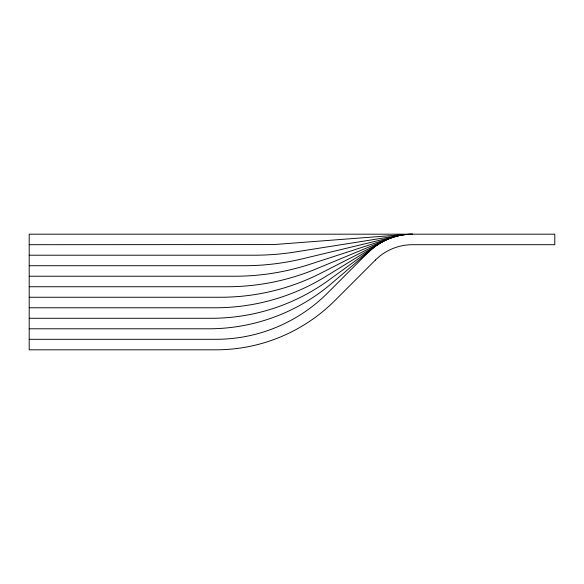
<?xml version="1.0" encoding="UTF-8"?>
<svg xmlns="http://www.w3.org/2000/svg" width="584" height="584" viewBox="0 0 584 584"><rect width="100%" height="100%" fill="white"/><g stroke="black" fill="none" stroke-linecap="round" stroke-linejoin="round"><path stroke-width="0.88" d="M367.927 252.66A63.072 63.072 0 0 1 412.53 234.184C395.996 234.118 379.578 240.922 367.927 252.66L327.471 293.124A157.68 157.68 0 0 1 215.971 339.304L29.2 339.304M371.57 249.295L331.573 283.459A189.216 189.216 0 0 1 208.685 328.792L29.2 328.792M375.454 246.229L328.792 280.137A199.728 199.728 0 0 1 211.393 318.28L29.2 318.28M379.571 243.477L325.222 276.787A210.24 210.24 0 0 1 215.372 307.768L29.2 307.768M383.892 241.061L320.82 273.195A220.752 220.752 0 0 1 220.606 297.256L29.2 297.256M388.389 238.987L315.594 269.144A231.264 231.264 0 0 1 227.096 286.744L29.2 286.744M393.039 237.272L309.549 264.399A241.776 241.776 0 0 1 234.841 276.232L29.2 276.232M397.806 235.929L302.746 258.748A252.281 252.281 0 0 1 243.849 265.72L29.2 265.72M402.661 234.958L295.256 251.974A262.793 262.793 0 0 1 254.142 255.208L29.2 255.208M407.581 234.381L273.794 244.579L29.2 244.696M375.366 260.092L334.902 300.556A168.192 168.192 0 0 1 215.971 349.816L29.2 349.816L29.2 234.184L554.793 234.184L554.793 244.696L412.53 244.696A52.56 52.56 0 0 0 375.366 260.092"/></g></svg>
